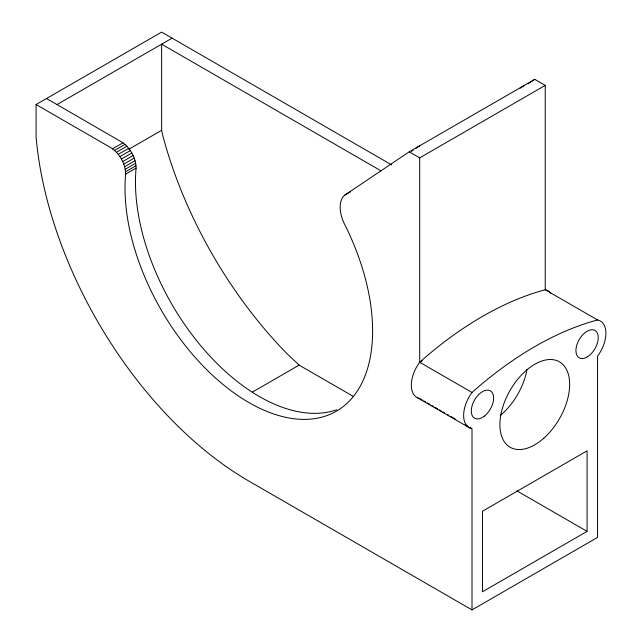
<?xml version="1.0" encoding="UTF-8"?>
<svg xmlns="http://www.w3.org/2000/svg" width="642" height="642" viewBox="0 0 642 642"><rect width="100%" height="100%" fill="white"/><g stroke="black" fill="none" stroke-linecap="round" stroke-linejoin="round"><path stroke-width="0.96" d="M520.164 88.179L524.313 85.378M528.133 83.813L534.778 79.343L545.235 85.378L545.235 289.767A26.723 15.432 -60 0 1 550.876 293.33M418.857 398.289A26.723 15.432 -60 0 1 419.691 362.248A341.536 197.19 -60 0 1 545.235 289.767L597.55 319.965A26.723 15.432 -60 0 1 597.55 356.206L597.55 537.418L472.006 609.9L248.815 481.043A302.462 174.624 60 0 1 36.08 136.746L36.08 104.534L110.552 147.524C119.476 153.173 125.439 163.558 125.631 174.142A175.081 101.083 60 0 0 284.502 417.051A175.081 101.083 60 0 0 344.674 224.443A28.32 16.355 60 0 1 344.674 195.184L409.227 151.825L534.778 79.343M411.418 151.343L413.071 150.228M415.551 148.559L419.691 145.782M112.551 148.832L123.015 142.797C130.711 148.775 135.968 158.269 136.096 168.1A175.081 101.083 60 0 0 200.184 345.027A175.081 101.083 60 0 0 336.721 409.765M36.08 104.534L161.632 32.1L391.652 164.906M46.545 98.539L57.01 104.582L172.088 38.143M114.525 150.429L124.981 144.394M116.419 152.282L126.883 146.248M118.216 154.369L128.673 148.326M128.769 149.289L161.632 130.318L161.632 44.178L381.188 170.941M119.869 156.632L130.334 150.589M121.37 159.047L131.827 153.005M122.67 161.567L133.127 155.525M123.754 164.143L134.218 158.101M124.604 166.735L135.069 160.693M125.214 169.295L135.671 163.253M125.551 171.775L136.016 165.74M125.631 174.142L136.096 168.1M344.674 195.184L350.307 191.926M409.227 151.825L419.691 157.86L545.235 85.378M252.434 392.077L299.124 365.121L352.899 396.17M419.691 157.86L419.691 362.248L422.292 360.748M587.085 531.375L482.463 591.78L482.463 511.241L587.085 450.836L587.085 531.375L516.834 490.817M419.691 362.248L472.006 392.447A341.536 197.19 -60 0 1 597.55 319.965M419.691 398.489L422.267 399.974M423.977 400.961L425.694 401.956M427.411 402.943L429.979 404.428M431.697 405.423L433.414 406.41M435.132 407.405L437.7 408.89M439.417 409.877L441.134 410.864M442.844 411.859L444.561 412.846M447.137 414.331L448.846 415.326M450.564 416.313L455.708 419.282M465.145 424.731L467.713 426.216M469.43 427.203L471.148 428.198M417.284 397.663L469.591 427.869M57.01 104.582L123.015 142.797M299.124 365.121L287.183 353.878A302.462 174.624 60 0 1 162.835 135.767L161.632 130.318M472.006 609.9L472.006 428.687A26.723 15.432 -60 0 1 472.006 392.447M526.97 369.439A49.322 28.473 -60 0 1 500.487 415.318M543.798 438.213A49.322 28.473 -60 0 0 559.431 361.815A49.322 28.473 -60 0 0 501.089 413.552A49.322 28.473 -60 0 0 543.798 438.213M587.502 356.759A15.785 9.108 -60 0 0 596.53 331.818A15.785 9.108 -60 0 0 577.222 343.807A15.785 9.108 -60 0 0 587.502 356.759M484.325 416.16A15.785 9.108 -60 0 0 491.066 391.355A15.785 9.108 -60 0 0 472.006 406.073A15.785 9.108 -60 0 0 484.325 416.16"/></g></svg>
